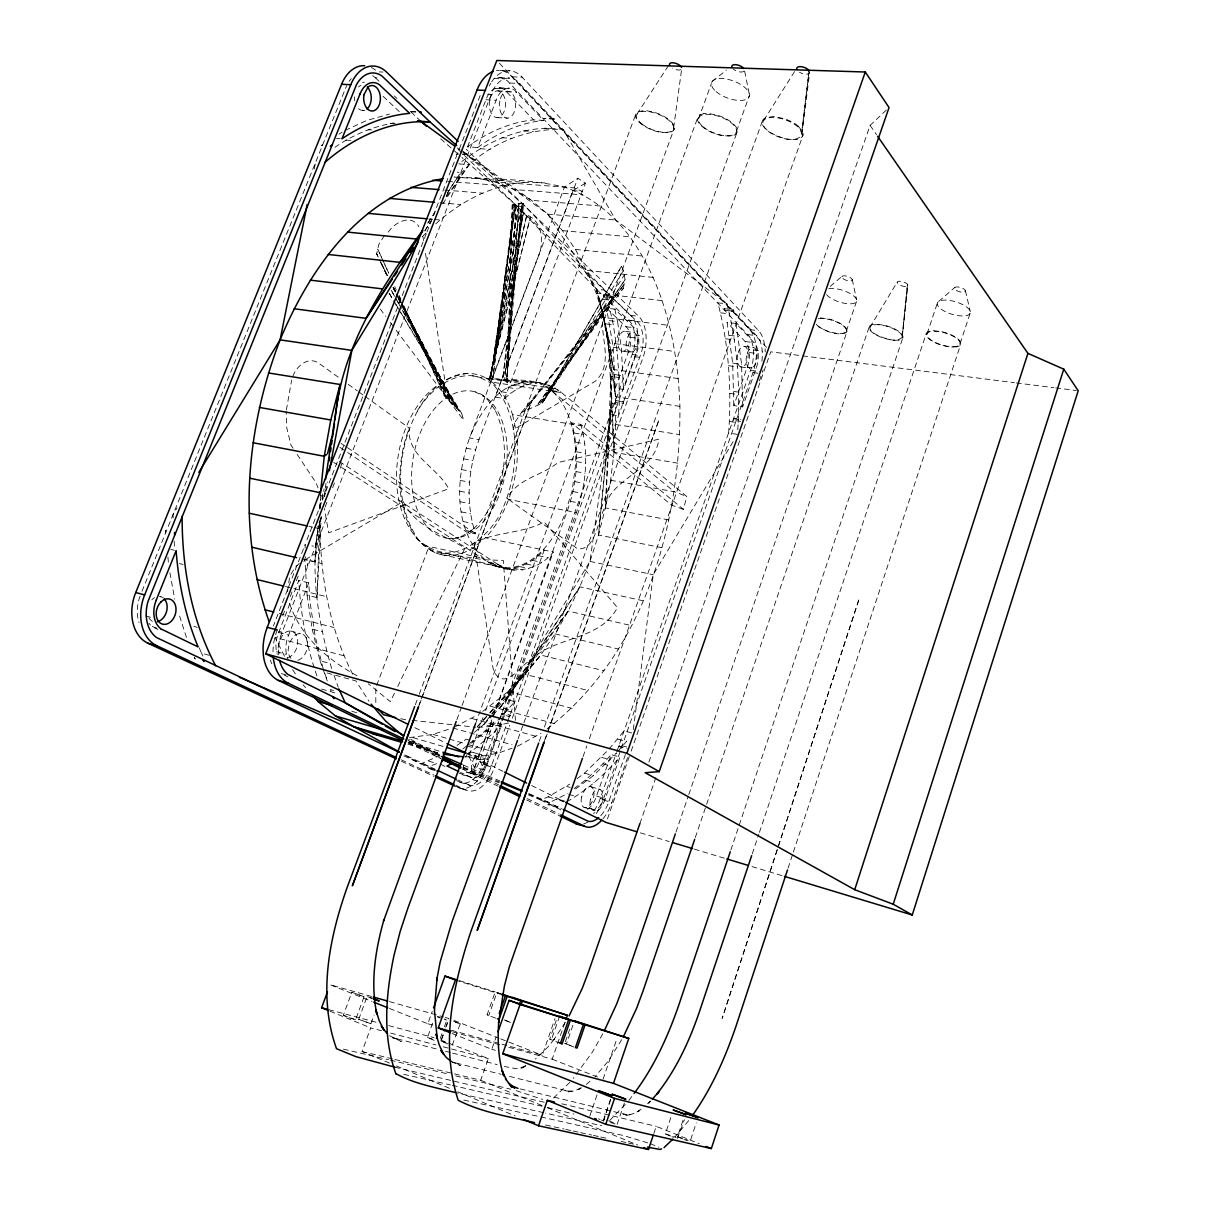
<?xml version="1.0" encoding="UTF-8"?>
<svg xmlns="http://www.w3.org/2000/svg" width="1210" height="1210" viewBox="0 0 1210 1210"><rect width="100%" height="100%" fill="white"/><g stroke="black" fill="none" stroke-linecap="round" stroke-linejoin="round"><path stroke-width="0.75" stroke-dasharray="5 3.75" d="M902.252 335.851L901.042 334.051A16.864 6.02 17.5 0 0 876.191 324.688A16.864 6.02 17.5 0 0 876.297 334.686C883.829 337.847 894.765 343.368 902.176 337.545L907.485 284.335L902.176 335.896M165.634 532.839L165.634 530.388L165.815 532.4M173.121 517.865L173.136 514.295L177.083 507.852M547.026 729.01C643.811 654.338 680.882 524.399 679.914 406.378C677.827 347.058 664.971 285.863 629.941 236.827C613.243 214.593 591.085 196.035 564.465 187.142C528.437 178.702 490.942 178.959 454.113 177.023L524.55 182.362L544.954 182.892M737.465 434.39L728.632 432.998C731.687 389.454 728.995 345.152 717.848 302.848L726.923 303.861C737.843 345.773 740.475 389.62 737.586 432.726M740.686 421.428L733.623 420.354L733.638 418.736L742.471 420.067M733.82 405.577L732.655 363.06L727.089 322.435L736.103 323.509L755.373 344.079A19.088 9.68 -81.9 0 1 756.976 365.738L742.668 406.878L733.82 405.577L748.128 364.573A19.027 9.725 -82 0 0 746.479 342.959L727.089 322.435M742.668 406.878L741.579 364.24L736.103 323.509M305.132 548.069L305.223 544.318L273.369 626.024M307.552 566.31L307.597 563.739L307.733 565.841M331.616 668.525C318.548 622.726 309.911 573.54 318.351 526.093M352.73 674.227C328.696 627.309 320.075 573.827 319.909 521.51M320.196 508.926L320.393 499.942M512.269 204.853L507.066 382.269L516.035 203.976L512.269 204.853L507.308 382.965L506.567 381.437L518.878 203.87L506.808 381.861L516.035 203.976L523.779 203.295L502.634 380.091L506.567 381.437L521.707 203.779L504.6 380.757L522.75 203.537L502.634 380.091L530.842 382.012M321.24 516.927L314.887 561.697L304.905 559.368L307.098 595.169L317.035 597.619L319.546 522.72M320.06 507.731L320.302 500.244M467.831 373.466C393.114 381.846 369.02 517.804 434.965 552.622A91.839 57.551 -80 0 0 473.352 547.722L485.376 537.754L553.303 551.987C537.225 572.935 505.462 575.582 485.195 559.852C452.374 529.42 455.928 476.952 469.541 437.99L564.465 187.142L577.836 178.203L585.428 183.179L504.6 398.604L495.147 397.137C483.546 408.511 475.364 422.91 469.541 437.99L479.009 439.623L577.836 178.203M347.678 452.525L466.319 531.886L475.651 533.837C465.2 503.39 468.194 469.556 479.009 439.623M490.005 712.992L525.034 674.318L540.688 655.049L555.103 633.889L568.171 611.08L579.832 586.835L589.966 561.41L598.511 535.017L605.408 507.882L610.914 376.37L608.902 349.766L605.091 323.841L599.449 298.87L596.424 289.235L575.431 249.441L562.408 230.596L547.737 214.125L531.492 200.331L460.874 149.904M317.035 597.619L321.179 516.594M322.329 493.983L321.951 501.515L305.888 542.594M468.83 756.371L474.607 767.881L483.682 769.424L478.51 756.764L567.354 510.786C577.215 482.805 580.014 451.587 571.528 422.88L580.694 424.362L683.484 509.41L686.751 496.478L561.606 392.675C536.514 373.754 501.197 383.252 472.248 375.735C448.713 374.268 428.582 391.874 417.42 411.143C396.577 450.09 392.811 504.131 419.386 541.112M668.858 519.937L605.408 507.882L611.111 403.414L610.914 376.37L619.081 377.535L619.248 404.654L618.582 415.801L610.46 414.531L611.111 403.414L619.248 404.654M501.56 720.313L576.414 512.541C586.275 484.469 589.119 453.175 580.694 424.362M615.436 402.431L615.542 400.54L623.679 401.765L623.558 403.671L615.436 402.431L615.421 400.873L623.558 402.098L623.558 403.671M605.408 507.882L610.596 480.264L614.045 452.374L615.693 424.453L615.512 396.744L613.485 369.504L609.583 342.974L596.424 289.235L547.737 214.125L457.183 147.907M733.623 420.354L733.774 418.388L740.822 419.446M314.887 561.697L318.064 525.942M319.576 509.002L320.907 493.937M661.84 547.676L598.511 535.017L611.111 403.414M598.511 535.017L610.46 414.531L589.966 561.41L506.793 699.516L494.058 713.915M354.545 96.966L354.5 97.481A12.72 8.379 89.4 0 0 354.742 100.793M370.895 1023.751L358.735 1019.319L370.895 1023.751L374.102 1014.993M902.176 337.545L907.848 285.56A5.596 2.148 17.3 0 0 900.467 281.264A5.596 2.148 17.3 0 0 899.227 284.758A5.596 2.148 17.3 0 0 907.848 285.56M523.779 203.295L513.751 204.505L492.848 378.352L514.598 205.897L490.882 378.216L489.022 379.925C521.525 412.504 520.164 466.349 503.617 506.521C492.561 536.711 448.184 571.649 420.097 541.717M802.033 134.597L800.143 129.288A20.54 9.045 19.5 0 0 769.651 117.672A20.54 9.045 19.5 0 0 771.481 133.236C779.679 137.048 795.394 144.504 802.033 134.597L809.641 72.449A6.806 3.207 19.5 0 1 799.477 72.222M633.329 729.524L653.218 574.705L733.729 440.606M673.637 127.776L681.759 68.32M324.159 496.402L326.004 483.35M286.377 409.948L291.625 380.197M322.359 500.002L324.068 488.825M375.811 688.762L375.811 703.086M372.377 998.174L367.069 996.586L372.302 998.825M319.712 522.538L315.22 546.587L311.877 545.831M324.552 496.644L325.233 492.954L322.571 499.806M325.581 491.094L327.32 481.837M314.282 168.886L315.719 161.747M364.074 996.707L351.808 992.26L343.292 1015.356L348.556 1017.595L355.634 1019.728L364.074 996.707L351.808 992.26M623.286 288.449L625.071 279.691L623.468 270.45L621.486 266.291L542.095 403.323L521.555 412.368L515.006 422.139L513.176 429.762L595.108 381.362C617.16 361.563 594.987 329.664 605.227 306.13L623.286 288.449L537.149 405.259L624.163 284.093L539.615 404.291L625.071 279.691L542.095 403.323L624.269 275.094M355.634 1019.728L343.337 1015.25M489.022 379.925L530.358 217.301L489.339 379.562L526.804 214.941L515.445 207.273L513.751 204.505M289.462 577.941L287.39 592.628M616.798 751.682L751.682 366.963A26.938 13.779 -82 0 0 749.353 336.44L507.353 80.813A34.152 20.721 -88.5 0 0 494.088 78.529L504.298 78.922M615.345 388.213L629.533 348.919A18.256 10.255 -82.6 0 0 627.34 328.107L606.528 308.157L614.816 309.14L635.537 329.135A18.301 10.224 -82.6 0 1 637.685 349.993L623.483 389.408L615.345 388.213L613.228 347.285L606.528 308.157M499.458 719.708L633.329 351.278A25.833 14.52 -82.6 0 0 630.244 321.86L596.424 289.235L516.942 206.018L461.902 157.497M507.504 721.916L641.466 352.352A25.909 14.475 -82.6 0 0 638.426 322.858L604.758 290.158L525.609 206.759L460.919 149.359M777.228 849.707L722.128 1018.487L859.297 598.33L777.818 847.908M690.728 1139.608L696.31 1122.744M959.848 344.381A17.242 6.216 16.8 0 0 937.871 331.449A17.242 6.216 16.8 0 0 932.804 341.144A17.242 6.216 16.8 0 0 959.848 344.381L970.102 313.375A17.182 6.489 16.7 0 0 948.262 300.277A17.182 6.489 16.7 0 0 943.044 310.41A17.182 6.489 16.7 0 0 970.102 313.375M788.073 868.19L792.792 853.837M793.382 852.052L960.589 344.638M682.41 1138.897L677.524 1136.689L683.68 1118.176M677.388 1138.459L684.391 1119.749M653.839 1133.452L656.228 1126.328L699.274 1143.707M752.242 853.837L758.821 834.174M759.426 832.374L926.331 333.355M927.117 333.703L937.447 302.772M670.264 1136.084L665.379 1133.861L671.626 1115.121M730.87 849.98L902.796 337.877M323.206 668.888L315.129 636.127L309.866 600.901L308.762 582.857L298.81 580.437L277.332 636.127A24.729 16.819 -74.1 0 0 277.256 654.474M761.876 361.336A27.013 13.718 -81.9 0 0 758.246 337.529L517.502 81.206A34.288 20.661 -88.4 0 0 492.667 90.674L280.387 636.778A35.15 23.746 -74.2 0 0 278.602 654.822M308.762 582.857L287.254 638.789A24.835 16.774 -74.2 0 0 288.177 659.722M617.145 1124.347L624.542 1102.507M604.546 1120.006L603.669 1119.431L610.521 1099.3M603.412 1121.156L610.914 1099.058M675.966 832.147L688.188 796.377M688.792 794.592L847.076 331.374L845.835 327.698L843.582 325.611A17.59 6.186 18.2 0 0 827.791 318.744L820.35 317.897M589.769 1116.195L597.301 1094.112M603.064 1079.259L617.176 1037.938M695.311 837.486L869.234 326.821M846.365 331.132L856.589 301.275M573.903 1047.013L564.767 1043.474L566.416 1043.958L574.432 1020.786M560.472 1043.277L549.748 1039.118L556.751 1018.986M559.58 1016.143L551.427 1039.602L549.748 1039.118M648.908 762.013L870.081 125.386L887.686 108.839M508.805 1047.285L552.199 1059.189L565.584 1020.59M639.893 823.571L655.941 777.274M565.388 1041.689L569.713 1029.196M140.103 596.137L139.089 599.056A33.184 24.487 -73.4 0 0 139.029 622.636M602.913 818.807L604.213 817.249A34.016 18.21 -73.9 0 0 611.882 802.533L628.066 756.265M759.336 380.863L761.196 375.524M607.45 818.928L630.501 752.968M631.136 751.183L770.725 351.823L800.733 355.619M451.421 1030.27L542.246 1055.271L555.027 1018.563M587.546 809.293A19.784 10.663 -73.8 0 0 595.502 798.872L611.171 754.632L619.943 757.067L604.274 801.459A19.844 10.618 -73.9 0 1 593.323 813.271M593.989 810.639A27.996 15.095 -73.8 0 0 599.041 801.852L616.192 753.422M596.227 813.574A33.91 18.286 -73.8 0 0 603.14 799.946L620.624 750.094M621.259 748.309L752.998 372.559A32.625 16.683 -82 0 0 755.827 344.26L755.101 340.63A32.625 16.683 -82 0 0 749.761 329.634L512.057 76.835A41.367 25.092 -88.5 0 0 496.448 70.573M600.765 815.631A28.087 15.034 -73.9 0 0 607.798 804.438L625.555 754.102M394.929 1059.476L480.688 1080.227L488.341 1058.568L435.857 1038.15M452.071 1033.461L491.774 1049.327L496.1 1037.091M495.616 1018.139L487.086 1014.842L495.208 991.928L502.029 994.514M583.054 756.583L586.835 745.889M589.361 738.765L803.047 134.915M544.409 740.777L546.935 733.683M547.57 731.914L658.996 419.81L544.364 741.821M452.222 1045.274L460.208 1023.826L453.508 1021.104M440.258 1038.392L442.043 1033.4M444.433 1026.73L446.823 1020.06L444.418 1018.911M441.302 1039.587L445.083 1029.014M445.719 1027.245L448.88 1018.442L445.28 1017.413M447.761 1043.928L441.075 1041.114L444.025 1032.871M446.384 1026.277L447.564 1022.979M500.925 722.098L483.682 769.424M389.439 1008.429L427.811 1023.766L432.257 1011.409M434.178 1040.343L427.463 1037.514L432.847 1022.526M539.297 741.261L541.853 734.152M544.409 727.059L762.134 121.696M454.536 785.955L466.047 790.024A32.564 19.163 -73.3 0 0 476.226 790.009L478.918 788.678A32.564 19.163 -73.3 0 0 494.285 767.896L509.728 725.289M512.314 718.18L642.964 357.767A31.384 17.53 -82.6 0 0 646.08 342.112L646.14 338.119A31.384 17.53 -82.6 0 0 638.714 316.309L466.258 149.269M736.527 131.24L749.383 95.62M518.077 738.796L523.204 724.578M523.854 722.809L737.313 131.436M474.607 767.881L492.546 718.695M493.181 716.925L553.303 551.987M462.371 774.748L464.005 775.308A18.936 11.208 -73.3 0 0 478.252 764.281L493.756 722.052L501.817 724.291L486.299 766.656A18.997 11.177 -73.3 0 1 472.082 777.743L459.014 773.145M456.503 780.647L461.887 782.9A26.817 15.866 -73.3 0 0 482.003 767.261L498.807 721.462M457.97 787.559A32.473 19.224 -73.3 0 0 468.194 787.559L470.871 786.228A32.473 19.224 -73.3 0 0 486.269 765.537L634.842 356.678A31.294 17.59 -82.6 0 0 637.942 341.069L638.003 337.091A31.294 17.59 -82.6 0 0 630.516 315.326L457.38 148.709M459.815 782.189L469.949 785.351A26.892 15.821 -73.3 0 0 490.05 769.636L506.854 723.701M698.427 119.034L711.419 83.535M483.017 717.591L468.663 756.84L477.678 759.487L487.494 759.381L467.892 753.664M485.588 710.542L544.228 550.081C534.563 560.351 521.495 568.776 506.93 568.473M389.439 1063.045L362.077 1051.535L370.699 1027.91L381.558 1030.738M456.836 719.708L461.403 707.321M462.054 705.551L674.394 128.109M358.735 1019.319L367.069 996.586M475.53 723.671L697.399 118.519M419.295 704.976L532.128 400.086L418.811 705.536M415.317 704.825L418.615 695.977M419.28 694.207L636.158 113.271M376.703 685.329L428.627 547.464L417.374 539.433L413.714 533.776M491.199 381.528L539.615 253.117C543.819 239.61 541.898 220.87 526.804 214.941L489.672 379.199L523.658 212.627L490.005 378.821L520.497 210.283L490.564 377.096L517.986 208.785L490.61 378.337L515.445 207.273L490.882 378.216C510.333 381.422 530.252 380.726 549.491 385.294M585.428 183.179L572.829 190.666L495.147 397.137C507.534 383.903 526.032 379.169 543.381 383.646M282.701 615.905L284.758 610.642M290.234 596.575L292.291 591.312M296.389 580.77L298.446 575.491M303.907 561.44L305.964 556.161M318.971 522.78L321.013 517.502M325.127 506.96L327.169 501.681M332.644 487.63L334.701 482.351M340.176 468.3L342.218 463.022M467.499 146.864L487.191 96.679A24.124 14.641 -88.5 0 1 504.736 89.963L533.58 119.866L543.608 120.395L514.885 90.387A24.215 14.596 -88.4 0 0 497.386 97.148L477.678 147.514L467.499 146.864C486.813 132.737 509.637 122.286 533.58 119.866M325.913 491.199L426.283 233.757M426.964 232.002L456.745 155.606M457.546 153.564L456.109 154.895L457.38 154.003L480.718 94.123M142.009 591.251L346.62 85.713M417.42 411.143L417.995 409.812A91.839 57.551 -80 0 1 441.272 383.071L447.821 378.957A91.839 57.551 -80 0 1 486.556 378.367L556.177 388.803M292.896 376.325C296.193 366.66 307.068 356.723 317.655 362.425L339.042 377.747M394.445 693.224L390.361 701.649L368.324 683.756M397.727 686.478L464.912 548.175C443.223 534.366 414.803 526.668 403.248 501.439L306.236 559.111M602.792 1033.794L592.34 1052.171L573.237 1078.367M290.929 574.236L294.907 567.717L299.747 562.968M621.683 1039.647L608.252 1061.109L595.502 1076.204M621.486 266.291L543.683 400.858M565.357 1022.223L553.681 1039.965L555.496 1037.635L547.555 1047.406L535.334 1059.113M869.99 327.229L897.185 282.172M424.846 231.034L430.76 221.354M446.203 196.096C466.712 153.322 516.715 128.23 562.998 129.288L615.784 220.023L726.923 303.861M542.882 402.083L623.468 270.45M384.372 235.632L378.775 244.48L376.643 253.813L378.034 256.717M763.858 120.213L795.015 70.876M427.735 223.2L435.978 210.51M447.292 193.071L460.662 172.44L457.259 172.198M637.05 114.027L668.631 65.325M643.07 600.765L579.832 586.835L506.793 699.516L514.855 701.679L491.91 726.681L469.752 744.649M508.502 709.544L500.441 707.351L579.832 586.835M424.876 230.505L431.183 221.097M442.739 203.84L469.026 164.62L458.847 163.894C487.842 140.421 525.08 124.055 562.998 129.288M465.457 757.142L466.894 755.055M428.128 222.67L434.587 213.504M446.43 196.701L469.026 164.62M500.441 707.351L568.171 611.08L631.454 625.615M688.702 1120.611L675.044 1136.901M474.35 732.398L483.834 724.427L490.579 715.352M491.699 713.839L568.171 611.08M626.689 746.993L619.671 745.088L618.612 746.51L627.37 748.899M617.917 751.395L628.701 738.826M609.114 748.975L624.073 730.931L632.845 733.275M628.777 1100.495L633.057 1094.838M605.227 306.13L524.217 411.098L603.699 311.288L521.555 412.368M510.514 715.246L509.44 716.607L501.379 714.399L502.468 713.053L510.514 715.246L509.561 716.244L501.515 714.036L502.468 713.053M491.91 726.681L483.834 724.427L490.942 715.745M492.122 714.308L540.688 655.049L604.153 670.809M847.076 331.374L845.987 332.705C836.458 336.047 825.931 331.328 817.839 326.292M151.84 599.873L152.142 599.495A12.992 9.62 -73.2 0 1 154.532 597.68M650.617 1101.055L648.772 1103.157L651.116 1100.51M477.405 726.605L488.568 713.976M489.808 712.569L540.688 655.049M566.719 801.761C587.016 790.372 604.697 774.566 619.943 757.067M574.084 788.557L585.398 780.117L603.004 763.782L611.171 754.632M619.671 745.088L618.749 746.131L625.752 748.052M575.506 789.011L593.354 775.686L616.661 752.802M577.049 778.68L584.506 773.145L607.874 750.366M625.313 1104.458L609.87 1120.309M477.496 726.802L488.749 714.369M358.599 86.908L358.871 86.621A12.72 8.379 89.4 0 1 360.928 85.441M569.759 1082.421L551.609 1099.829M466.697 754.223L475.424 748.294L493.468 732.942L501.817 724.291M462.946 748.899L485.407 730.659L493.756 722.052M483.834 724.427L492.772 715.231M482.79 711.374L508.261 691.47L525.034 674.318L588.68 690.668M422.184 236.752L426.268 232.88M435.766 223.85C460.314 201.646 491.199 185.296 524.55 182.362M647.577 1103.641L650.224 1101.221M388.274 232.108C394.853 222.186 411.566 213.489 418.947 226.83M938.718 301.411L954.902 287.36M586.29 1084.432L591.675 1079.759M322.662 144.565L321.21 145.805L322.495 144.973M504.6 398.604C513.388 390.24 524.611 383.585 537.013 383.177M830.226 286.362L842.175 276.228M712.297 81.342L726.439 70.104M528.392 794.925L540.492 799.916L548.13 796.891L569.592 784.201M474.638 546.784L474.048 542.897C496.1 531.508 522.584 533.792 544.107 521.903L617.433 607.541C599.842 641.118 555.541 635.764 530.343 660.252C521.586 665.394 515.929 675.377 506.128 678.674C499.397 680.353 494.043 674.03 492.984 667.981L474.048 542.897M477.678 147.514C496.917 133.342 519.68 122.845 543.608 120.395M641.013 1109.101L635.81 1112.761L639.863 1110.493L632.543 1113.956L625.585 1115.469L630.334 1114.682L623.347 1114.153L628.005 1115.091L519.816 1088.834M517.441 746.328L540.93 733.26M457.032 745.39L466.243 739.219L474.35 741.548M334.913 147.333C352.458 135.036 372.831 126.611 393.9 122.921M454.325 727.165L476.589 715.443M580.981 1087.926L578.319 1089.666L582.222 1087.427L574.735 1090.679L567.596 1092.04L572.164 1091.238L564.979 1090.573L569.456 1091.465L508.336 1076.083M339.027 134.174L342.127 132.132M525.836 1065.828L523.128 1067.492L526.879 1065.269L519.241 1068.339L523.476 1067.553L516.352 1068.733L504.373 1066.479M556.933 807.418L558.218 806.889L549.083 804.09L547.994 804.71L556.933 807.418L558.007 806.798M560.911 809.853L540.492 799.916L549.446 802.608L567.823 793.412M435.298 770.664L428.748 768.683L429.883 768.123L438.262 770.679M435.04 769.167L404.095 754.571L420.838 763.858L439.865 755.539M345.319 130.362L366.57 120.531L389.514 114.058M547.994 804.71L549.295 804.196M508.608 723.005L493.12 726.333L477.678 727.437M465.411 756.87L478.51 756.764L498.096 753.164L512.163 748.203M428.748 768.683L430.094 768.214M677.524 1136.689L688.172 1140.244M409.419 737.616L433.014 734.379L450.922 728.526M665.379 1133.861L676.163 1137.445M638.184 111.653L645.096 110.382L654.943 112.454A20.918 8.788 21.3 0 1 673.062 124.055A20.918 8.788 21.3 0 1 668.238 132.692L659.964 132.238A20.918 8.788 21.3 0 1 639.349 122.316A20.918 8.788 21.3 0 1 638.154 111.638M603.669 1119.431L604.607 1119.522M554.74 119.034L543.29 118.414L554.74 119.034L553.288 118.928M420.974 121.408L410.886 111.774L412.156 111.638M287.587 657.62L287.965 657.574A13.718 9.347 -73.9 0 0 296.48 635.583L294.953 633.269A13.718 9.347 -73.9 0 0 283.201 634.312L279.57 640.12L278.224 647.093A13.718 9.347 -73.9 0 0 279.525 653.355M956.686 346.831L949.623 347.058L940.805 344.956A18.301 6.61 16.8 0 1 926.542 336.047A18.301 6.61 16.8 0 1 933.485 330.723L941.501 331.631A18.301 6.61 16.8 0 1 958.865 339.768A18.301 6.61 16.8 0 1 956.717 346.846M450.014 538.571L448.365 538.51L458.998 537.24L457.486 537.754L462.855 535.743L473.216 529.178L472.218 530.056C504.358 500.471 513.66 448.063 494.557 408.935L495.177 410.114L487.857 400.011L483.561 396.094L484.802 397.107L475.318 391.858L476.891 392.403A74.596 46.736 -80 0 1 489.218 514.205A74.596 46.736 -80 0 1 412.141 487.479A74.596 46.736 -80 0 1 476.891 392.403M499.76 70.437L509.954 70.785M379.35 71.919L383.01 72.055M512.057 76.835L522.206 77.213L758.655 330.708A32.715 16.607 -81.9 0 1 763.964 341.734L764.675 345.364A32.715 16.607 -81.9 0 1 765.234 351.928M499.518 77.697L509.712 78.09M372.725 75.61L375.312 77.742L378.987 77.894M509.818 83.051L519.967 83.445M499.201 87.801L509.38 88.224M495.374 88.406L505.553 88.829M497.855 90.856L508.034 91.294M506.688 91.718L516.836 92.141M487.524 94.425L490.927 94.577M485.83 99.749L496.024 100.218M410.644 111.532L416.074 111.819M410.886 111.774L419.93 112.243M358.568 108.688A12.72 8.379 89.4 0 0 360.58 110.034L366.403 110.745M497.023 117.597L507.156 118.126M390.255 123.329L397.515 123.738M523.37 130.892L533.413 131.466M368.052 129.712L371.697 129.939M501.787 137.713L511.875 138.318M544.591 128.2L553.061 128.729M336.471 138.469L340.146 138.696M345.924 140.073L355.059 140.662M480.173 148.724L490.307 149.375M462.643 153.912L467.726 154.245L466.304 155.576L467.559 154.683L457.38 154.003M441.075 1041.114L447.367 1043.02M474.94 177.613L494.92 181.833L574.009 187.868L582.343 191.407L572.829 190.666M447.639 181.394L503.557 185.735M494.92 181.833L513.827 189.486L582.902 194.916M444.766 190.076L482.215 193.116M600.054 205.972L531.492 200.331L513.827 189.486M427.463 1037.514L433.861 1039.45M516.942 206.018L525.609 206.759M440.183 202.766L460.859 204.535M547.737 214.125L615.784 220.023M412.156 720.358L475.848 727.24M562.408 230.596L629.941 236.827M428.809 218.965L432.484 219.312M434.33 219.479L439.835 219.978M575.431 249.441L642.449 256.051M621.758 351.097L623.226 351.248A10.073 5.642 -82.7 0 0 628.898 335.684L628.096 333.733A10.073 5.642 -82.7 0 0 621.259 332.931L618.976 336.849L617.962 341.946A10.073 5.642 -82.7 0 0 621.758 351.097L631.393 352.337A10.103 5.627 -82.6 0 0 637.065 336.728L636.279 334.762A10.103 5.627 -82.6 0 0 629.457 333.96L627.173 337.892L626.16 343.02A10.103 5.627 -82.6 0 0 629.926 352.186M653.218 277.423L586.714 270.39L596.182 293.153L603.82 317.443L669.387 325.429M456.064 1062.955L452.585 1062.577L456.276 1063L460.435 1065.798L448.517 1059.869M596.182 293.153L662.218 300.64M603.563 294.907L611.867 295.86L612.381 297.494L604.077 296.556L603.563 294.907L603.896 296.374L612.199 297.327L611.867 295.86M724.533 308.686L733.578 309.715L734.016 311.424L724.987 310.38L724.533 308.686L724.82 310.214L733.85 311.242L733.578 309.715M678.235 378.564L613.485 369.504L599.449 298.87L607.753 299.823L613.349 324.87L617.13 350.87L619.081 377.535M720.525 312.846L729.585 313.889M630.516 315.326L638.714 316.309M749.761 329.634L758.655 330.708M460.208 1023.826L453.947 1021.875M628.671 320.075L636.868 321.073M747.901 334.595L756.81 335.684M609.326 320.62L617.584 321.633L621.426 348.374L623.483 389.408M729.494 335.382L738.478 336.486M679.914 406.378L615.512 396.744L605.091 323.841L613.349 324.87M725.395 338.785L734.379 339.904M626.099 326.7L634.282 327.728M745.315 341.522L754.223 342.627M625.661 331.434L633.858 332.463M744.815 346.438L753.709 347.557M440.758 553.136L484.242 559.791L503.284 560.442L515.46 720.404M446.823 1020.06L444.736 1019.516M802.608 355.861L1014.449 382.693M1016.324 382.935L1053.819 387.684M1055.695 387.911L1076.325 390.527M634.751 334.928L642.903 335.957M753.361 349.962L762.224 351.082M630.546 337.333L638.714 338.376M749.323 352.518L758.186 353.653M441.151 554.603L516.095 570.47M434.965 552.622L431.062 550.474L428.627 547.464L437.249 550.989L499.76 567.067C524.369 571.786 545.135 551.488 556.328 531.78A69.802 41.563 -79.6 0 0 564.692 514.704L572.118 490.942L575.446 465.971A69.847 41.533 -80 0 0 575.189 446.339C573.237 422.471 564.178 393.779 540.159 383.903M607.753 299.823L604.758 290.158L596.424 289.235L609.583 342.974L674.726 351.49M613.228 347.285L621.426 348.374M732.655 363.06L741.579 364.24M628.716 351.49L636.868 352.579M747.296 367.25L756.144 368.43M740.686 366.917L749.565 368.097M677.872 463.188L614.045 452.374L608.902 349.766L617.13 350.87M728.496 365.707L737.434 366.887M632.285 354.515L640.423 355.604M750.623 370.351L759.457 371.53M634.842 356.678L642.964 357.767M752.998 372.559L758.292 373.27M615.255 374.646L623.422 375.796M734.016 391.48L742.895 392.736M729.857 393.341L738.735 394.611M397.122 1038.77L393.265 1038.21L389.378 1035.624L401.296 1041.523L390.664 1036.184M600.236 1125.255L601.733 1125.481M521.117 382.496L530.509 383.903M545.997 386.686L555.299 388.077M548.735 388.622L558.022 390.013M514.507 384.402L523.915 385.824M551.457 390.543L560.744 391.949M551.866 390.951L561.153 392.342M486.556 378.367L492.152 382.178L561.606 392.675M507.928 387.502L517.351 388.939M729.479 421.443L738.327 422.789M501.439 391.753L510.877 393.22M615.693 424.453L679.793 434.662M492.152 382.178A91.839 57.551 -80 0 1 512.526 414.637L581.163 425.754M574.13 433.014L583.28 434.511M575.612 442.21L584.748 443.752M576.414 451.799L585.534 453.357M576.55 461.63L585.655 463.233M466.107 448.199L475.575 449.878M463.808 1100.072L539.025 1116.528M576.005 471.613L585.095 473.246M610.596 480.264L674.212 491.683L686.751 496.478M463.385 458.772L472.838 460.481M574.795 481.64L583.87 483.289M461.403 469.571L470.841 471.325M572.935 491.578L582.01 493.272M460.193 480.43L469.616 482.215M570.455 501.333L579.514 503.058M544.167 1102.204L452.419 1080.802M472.248 375.735L478.721 376.991L490.731 382.859M403.732 1074.314L450.423 1084.916M508.608 499.427L576.535 548.085C582.645 550.852 588.801 545.665 591.856 540.764C597.967 530.615 599.298 518.44 604.546 507.867C612.245 476.468 654.595 472.202 658.86 439.185L558.007 462.522C542.156 475.742 517.804 478.116 507.05 498.308L508.608 499.427L576.414 512.541M459.755 491.199L469.177 493.03M460.118 501.727L469.51 503.587M461.252 511.875L470.63 513.766M343.353 1049.13L388.486 1059.688M463.143 521.51L472.49 523.431M465.744 530.479L475.091 532.415M589.966 561.41L653.218 574.705M400.812 718.74L406.015 719.829M538.405 555.692L547.495 557.613M596.908 1124.68L545.453 1113.094M532.339 560.351L541.445 562.302M526.078 564.011L535.198 565.977M423.485 545.317L483.41 558.339M519.71 566.613L528.846 568.594M509.849 569.683L497.613 564.253L487.902 561.969L338.422 465.442M488.825 562.589L498.066 564.601M513.297 568.11L522.448 570.107M490.806 563.542L500.017 565.554M545.559 1124.997L563.996 1129.006M565.841 1129.414L571.362 1130.609M573.207 1131.017L578.743 1132.212M580.573 1132.62L591.645 1135.025M593.475 1135.434L599.01 1136.629M600.856 1137.037L606.376 1138.232M621.123 1141.438L626.659 1142.648M628.489 1143.057L634.025 1144.252M502.906 567.112L493.695 565.1L499.76 567.067M494.618 565.705L503.814 567.717M308.898 526.32L312.513 527.121M314.328 527.515L319.743 528.709M540.87 1116.951L623.089 1135.449L648.908 1143.223M543.623 1112.671L455.005 1092.479M452.253 1085.34L542.095 1106.242M302.001 558.914L321.784 563.527M450.604 1080.364L395.125 1067.25M547.51 1107.513L573.933 1114.047M555.103 633.889L618.446 649.044M561.833 1103.807L656.228 1126.328M390.301 1060.126L448.471 1074.132M455.746 1075.887L510.817 1089.242M170.761 549.4L174.346 550.278M362.077 1051.535L393.099 1059.037M285.454 586.532L326.594 596.666M179.504 563.588L183.073 564.48M456.336 1063.106L501.152 1074.298M279.268 613.455L334.02 627.551M397.394 1038.921L438.368 1049.448M445.492 1051.278L450.831 1052.655M452.616 1053.108L497.219 1064.634M307.098 595.169L312.18 629.139L322.057 631.711M390.618 1033.098L435.857 1044.896M443.102 1046.771L488.341 1058.568M163.244 597.453L159.69 596.515A12.992 9.62 -73.2 0 1 162.095 597.226M290.627 631.015L300.534 633.632M508.261 691.47L572.133 708.379M278.648 631.257L281.96 632.134M278.557 632.482L288.494 635.114M328.848 1009.684L377.822 1022.707M388.697 1025.611L434.042 1037.666M343.897 655.775L274.957 637.322L284.955 657.075M491.774 1049.327L495.419 1050.31M617.856 739.204L626.629 741.594M490.519 706.277L554.634 723.716M193.842 626.402L197.366 627.37M312.18 629.139L320 660.766L329.801 663.428M145.608 615.92L150.947 617.387M276.515 651.721L286.437 654.428M427.811 1023.766L433.256 1025.278M452.737 1031.918L501.56 1045.304M327.108 672.972L355.952 680.943L368.959 701.195M152.248 626.508L161.671 629.85M471.945 718.498L536.363 736.436M516.171 1090.679L542.594 1099.391M601.627 757.339L610.445 759.804M485.407 730.659L493.468 732.942M603.004 763.782L611.806 766.263M286.104 674.953L281.159 673.562L287.889 676.844M199.332 647.925L201.42 653.113L210.192 655.593M333.582 690.456L330.33 689.549L331.812 692.543M321.603 689.065L337.711 693.633M452.721 727.951L512.057 744.8M371.515 996.48L330.133 984.743L371.999 1001.472M389.499 1001.593L443.48 1016.899M584.506 773.145L593.354 775.686M433.014 734.379L447.473 738.554M449.288 739.083L465.548 743.772M467.363 744.301L498.096 753.164M351.808 711.268L358.916 713.325M467.317 745.965L475.424 748.294M585.398 780.117L594.246 782.673M473.533 752.559L481.61 754.919M591.221 786.818L600.024 789.389M413.049 737.646L444.902 746.948M566.613 786.409L570.167 787.453M479.341 761.635L487.388 763.994M596.606 796.074L605.363 798.66M483.38 763.903L491.411 766.263M600.417 798.343L609.174 800.914M409.071 742.259L441.121 751.682M486.269 765.537L494.285 767.896M603.14 799.946L611.882 802.533M408.072 742.713L439.563 753.527L407.316 743.999M487.086 1014.842L488.825 1015.341L496.917 992.472L500.32 993.546M568.791 794.365L575.899 796.467M471.688 773.069L479.75 775.489M589.058 808.159L597.831 810.791M564.934 801.232L557.81 799.099L564.178 802.26M466.379 772.161L474.456 774.566M583.991 807.342L592.794 809.989M428.748 761.15L436.931 763.601L429.036 766.338L420.838 763.858M548.13 796.891L557.069 799.568M472.762 779.694L480.793 782.114M640.408 832.843L669.206 841.54M694.419 849.163L726.817 858.964M752.015 866.572L782.628 875.828M460.36 788.36L468.421 790.826M615.149 1123.984L610.354 1122.396M455.444 980.055L500.093 994.121M459.331 980.614L495.208 991.928M437.37 1016.4L440.107 1017.323M687.189 1140.606L684.043 1139.517M469.949 785.351L458.015 779.996M472.082 777.743L460.42 772.373M671.928 1136.704L673.592 1137.294M608.721 1120.778L616.268 1123.757M683.484 509.41L671.656 505.19L571.528 422.88M440.455 1018.064L437.627 1016.99M504.237 1019.894L511.013 1022.526M566.416 1043.958L572.496 1046.317M505.931 1020.711L511.028 1022.677M650.314 1143.722L658.936 1147.261M454.068 1020.484L499.019 1038.21M500.758 1038.891L542.246 1055.271M552.199 1059.189L597.816 1077.172M598.451 1118.842L600.069 1119.477M330.058 1011.227L370.699 1027.91M463.445 767.095L499.564 782.008M528.815 794.093L561.531 808.507M462.78 767.881L499.049 782.825M480.688 1080.227L545.755 1107.09M547.48 1107.8L637.715 1145.053M396.366 1065.949L450.906 1088.909M457.788 1091.798L515.127 1115.922M439.578 754.677L420.702 746.434L409.464 739.945M463.611 765.159L499.67 780.889M528.846 793.624L549.446 802.608M401.13 759.744L433.588 774.884M455.792 785.245L466.047 790.024M401.448 761.241L433.997 776.397M601.476 1120.067L603.2 1120.944M403.853 755.872L435.055 770.543M154.577 627.884L157.875 629.457M440.561 764.342L445.598 766.732M408.33 742.985L443.783 760.061M462.371 769.015L497.885 786.107M526.607 799.946L560.427 816.236M408.92 741.488L439.517 756.265M463.218 767.715L498.58 784.791M527.197 798.6L559.186 814.058M414.788 727.664L445.28 742.758M467.302 753.679L502.876 771.299M531.674 785.577L563.86 801.519M440.153 756.265L408.647 739.219M497.613 564.253L338.452 460.965M407.694 740.051L440.5 758.231M410.613 739.189L440.047 755.554M333.703 462.386L336.849 464.428M339.874 447.307L346.105 451.481M341.19 443.435L345.878 446.596M347.452 447.639L475.651 533.837M357.086 675.755C326.7 659.238 299.142 635.205 288.887 601.158M348.193 384.311L357.358 390.875M358.886 391.964L363.469 395.246M364.996 396.351L409.267 428.083C406.681 456.367 437.445 466.999 448.683 488.764L328.696 532.808L324.416 508.502M552.32 391.269L674.212 491.683M440.727 138.832L460.481 156.256M383.056 96.225L399.27 111.592M375.312 77.742L379.395 81.645M394.339 95.938L397.061 98.539M404.08 307.174L444.388 395.957L461.721 413.487L463.551 420.082L394.853 328.515M798.328 126.203L802.85 132.223A21.871 9.635 19.5 0 1 795.56 139.634L786.545 139.15A21.81 9.62 19.5 0 1 765.385 128.804A21.81 9.62 19.5 0 1 765.703 117.733L773.523 116.447L784.035 118.625A21.871 9.635 19.5 0 1 798.297 126.127M499.412 63.253L768.138 349.085M303.135 684.86L305.616 687.643M380.227 308.989L385.854 316.506M390.361 322.51L393.734 327.002M870.081 125.386L876.524 134.703M292.608 669.674L295.709 674.273M293.032 448.229L290.96 445.114L286.8 427.977L286.15 411.521M297.176 454.446L316.022 482.714L318.048 487.933M389.181 293.243L394.989 302.863M395.957 304.466L399.829 310.879M400.797 312.482L461.721 413.487M411.612 529.814L406.242 518.515L401.508 500.29A91.839 57.551 -80 0 1 409.267 428.083M389.181 293.274L393.023 299.732M393.991 301.335L397.833 307.794M398.801 309.412L459.422 411.082L400.495 306.584M391.284 290.249L394.974 296.783M395.897 298.416L399.572 304.95M392.176 291.943L396.759 300.171M397.666 301.804L401.327 308.384M402.234 310.032L457.123 408.677L401.962 304.028M194.235 657.272L195.188 659.027L194.538 657.423M201.42 653.113L202.993 656.002M393.22 287.435L395.836 292.397M393.174 287.496L395.791 292.517M401.009 302.576L396.653 294.196L400.812 302.606M401.871 304.255L454.945 406.469L404.064 308.126M386.807 274.791L385.082 271.448L386.807 274.806M395.443 291.459L393.658 288.267M398.892 298.114L400.616 301.456M398.801 298.356L400.51 301.713M403.943 308.429L452.782 404.261L401.796 303.967M387.351 275.547L381.089 263.009M393.295 287.239L395.836 292.26M404.2 309.352L450.619 402.068L402.053 304.875M379.426 259.636L386.973 274.715M398.695 298.174L401.206 303.196M396.457 294.106L400.586 302.5M403.55 308.641L448.471 399.89M381.573 263.977L387.321 275.85M393.068 287.723L394.702 291.111M397.984 297.887L400.45 302.969M401.266 304.663L446.43 397.924L403.777 305.57M380.832 262.57L387.245 275.94M388.773 273.067L377.717 249.124L388.576 273.021M399.043 295.3L400.616 298.719M394.778 286.694L396.32 290.098M399.421 296.934L400.979 300.352M186.461 637.458L178.672 613.107M319.41 491.426L322.132 498.414M316.914 675.876C306.175 645.248 300.534 612.82 298.81 580.437M324.961 673.743L327.275 680.232M320 660.766L322.435 667.527M323.04 669.221L327.29 681.079M334.036 675.316L338.255 687.204M512.526 414.637L516.398 432.257A91.839 57.551 -80 0 1 485.376 537.754M965.414 290.763L970.314 311.666M599.449 298.87L609.583 342.974M614.816 309.14L617.584 321.633M852.248 279.495L856.559 299.611M744.664 71.299L749.066 93.049M444.388 395.957L442.663 386.807L445.219 382.557L424.982 249.956M605.091 323.841L613.485 369.504M169.929 572.723L174.709 599.207M423.001 236.873L423.56 240.609M608.902 349.766L615.512 396.744M167.933 557.099L168.659 565.66M174.134 541.173L174.739 548.357M610.914 376.37L614.045 452.374M364.906 110.201A12.72 8.379 89.4 0 1 362.743 110.549M362.455 82.31A22.945 15.125 89.6 0 1 364.437 82.235M491.608 81.962A41.518 25.017 -88.4 0 1 522.206 77.213M489.264 86.001A41.518 25.017 -88.4 0 1 490.791 83.248M468.527 753.467A10.466 6.186 -73.2 0 1 476.558 758.564A10.466 6.186 -73.2 0 1 469.661 772.192L467.952 772.524A10.466 6.186 -73.2 0 1 463.294 764.886M273.006 651.887A42.577 28.753 -74.2 0 1 277.241 629.971M297.841 660.297A13.779 9.332 -74 0 0 306.372 638.199L304.859 635.885A13.779 9.332 -74 0 0 293.123 636.944L289.493 642.782L288.146 649.785A13.779 9.332 -74 0 0 290.975 658.361M150.448 624.995A23.444 17.288 -73.4 0 1 148.845 623.135M271.827 663.761A35.014 23.807 -74.1 0 1 270.374 660.191M763.026 369.852A32.715 16.607 -81.9 0 1 762.255 372.468M588.015 821.847A33.91 18.286 -73.8 0 1 582.842 824.191M152.43 621.259A12.992 9.62 -73.2 0 1 148.709 617.539M371.379 67.518A39.325 25.939 89.6 0 1 376.552 70.966M349.115 81.357A32.473 21.417 89.6 0 1 351.308 78.635M826.521 294.665A16.471 6.065 18.1 0 0 846.002 303.544A16.471 6.065 18.1 0 0 856.272 298.915A16.471 6.065 18.1 0 0 838.606 289.205L834.613 288.555A16.471 6.065 18.1 0 0 828.215 288.842M816.251 324.325A16.517 5.823 18.2 0 0 835.823 333.173A16.517 5.823 18.2 0 0 846.017 328.848A16.517 5.823 18.2 0 0 828.245 319.243L824.252 318.563A16.517 5.823 18.2 0 0 817.869 318.744M744.089 71.103A6.655 3.07 20.5 0 1 733.366 69.151M680.897 69.605A6.534 2.934 21.5 0 1 672.457 68.123M489.672 100.415L489.294 103.879A13.386 8.122 -88.7 0 0 499.08 117.249A13.386 8.122 -88.7 0 0 504.646 97.919L503.451 95.091A13.386 8.122 -88.7 0 0 495.722 91.204A13.386 8.122 -88.7 0 0 489.672 100.415M499.851 100.884L499.458 104.362A13.431 8.092 -88.6 0 0 509.213 117.778A13.431 8.092 -88.6 0 0 514.779 98.373L513.6 95.529A13.431 8.092 -88.6 0 0 505.901 91.642A13.431 8.092 -88.6 0 0 499.851 100.884M809.051 70.573L801.761 132.041L809.051 70.573M581.526 797.118L581.178 799.886A10.92 5.884 -73.7 0 0 585.489 807.69L587.137 807.297A10.92 5.884 -73.7 0 0 593.384 789.555L592.461 787.876A10.92 5.884 -73.7 0 0 584.823 789.57L581.526 797.118M590.344 799.734L590.011 802.502A10.966 5.853 -73.8 0 0 594.292 810.322L595.925 809.929A10.966 5.853 -73.8 0 0 602.172 792.126L601.264 790.448A10.966 5.853 -73.8 0 0 593.641 792.157L590.344 799.734M737.631 354.742L737.268 357.464A10.497 5.354 -82 0 0 743.485 366.509A10.497 5.354 -82 0 0 747.795 350.824L747.069 348.798A10.497 5.354 -82 0 0 741.972 346.831A10.497 5.354 -82 0 0 737.631 354.742M746.54 355.891L746.177 358.629A10.527 5.324 -82 0 0 752.363 367.689A10.527 5.324 -82 0 0 756.673 351.959L755.963 349.917A10.527 5.324 -82 0 0 750.881 347.951A10.527 5.324 -82 0 0 746.54 355.891M474.986 757.43L473.549 759.517A10.497 6.156 -73.3 0 0 471.537 769.757A10.497 6.156 -73.3 0 0 476.014 774.929L477.723 774.597A10.497 6.156 -73.3 0 0 484.484 759.714A10.497 6.156 -73.3 0 0 474.986 757.43M703.872 113.649L700.56 114.632A21.341 9.196 20.5 0 0 700.998 125.492A21.341 9.196 20.5 0 0 721.886 135.611L730.507 136.08A21.341 9.196 20.5 0 0 736.209 127.292A21.341 9.196 20.5 0 0 718.059 115.449L707.895 113.347L703.872 113.649M898.455 340.161L892.496 340.328L883.92 338.271A17.908 6.383 17.5 0 1 869.642 329.483A17.908 6.383 17.5 0 1 875.874 324.189L883.587 325.066A17.908 6.383 17.5 0 1 900.784 333.083A17.908 6.383 17.5 0 1 899.257 340.086L898.455 340.161M401.085 302.364L396.714 294.06L400.949 302.288M378.291 257.17L376.643 253.813L378.291 257.201M842.916 278.557A5.475 2.072 18.1 0 0 851.916 280.523A5.475 2.072 18.1 0 0 846.319 276.031A5.475 2.072 18.1 0 0 842.916 278.557M956.339 290.43A5.717 2.208 16.6 0 0 965.338 291.338A5.717 2.208 16.6 0 0 958.048 286.952A5.717 2.208 16.6 0 0 956.339 290.43M716.093 91.582A20.026 9.014 20.5 0 0 748.415 97.768A20.026 9.014 20.5 0 0 726.726 79.104A20.026 9.014 20.5 0 0 716.093 91.582M641.769 123.843A19.693 8.273 21.3 0 0 672.957 129.818A19.693 8.273 21.3 0 0 650.42 111.925A19.693 8.273 21.3 0 0 641.769 123.843M703.207 126.868A20.101 8.651 20.5 0 0 735.574 133.297A20.101 8.651 20.5 0 0 713.658 114.98A20.101 8.651 20.5 0 0 703.207 126.868"/><path stroke-width="1.5" d="M174.588 534.956L174.603 532.491L174.769 534.502M182.105 516.322C182.014 567.641 191.498 620.11 215.667 665.757M269.165 621.774C236.827 530.887 245.857 428.885 280.1 339.859C309.639 268.575 362.259 192.708 443.42 178.641M329.196 460.965L329.725 457.229M330.512 451.632L331.041 447.912M331.57 444.176L332.1 440.44M332.629 436.719L334.489 423.651M335.019 419.93C341.099 348.646 381.362 286.483 422.744 230.308M325.49 479.508L340.055 384.477L268.438 372.952M340.055 384.477L330.784 419.991L324.25 456.291L320.559 492.757L249.714 478.192M329.392 470.735L351.868 350.401L417.934 242.333M198.788 472.445L280.1 339.859L307.159 204.566M455.005 1092.479C435.161 1087.412 413.714 1083.661 395.988 1073.663M327.456 453.826L331.812 437.128M784.428 876.373L912.249 915.002L1078.201 390.769L1063.772 369.171L1027.925 353.365L877.598 136.246M912.249 915.002L893.222 904.233L1063.772 369.171M893.222 904.233L854.714 889.713L1027.925 353.365M523.703 1119.537L538.526 1125.769L547.313 1100.344L605.741 1124.302L711.329 1148.577L719.073 1125.013L613.47 1083.358L502.74 1053.713L520.043 1004.527L568.655 1019.682L560.472 1043.277L562.151 1043.761L570.318 1020.196L583.462 1024.295L575.431 1047.603L577.064 1048.072L585.08 1024.809L628.761 1038.422L613.47 1083.358M787.483 869.975L736.073 1025.974C725.471 1057.192 711.994 1087.775 692.922 1114.788M538.526 1125.769L648.469 1149.5L653.249 1135.237M751.652 855.636L699.592 1011.242C689.594 1040.66 676.375 1069.398 656.985 1093.885L659.42 1091.117L652.296 1099.179M730.265 851.764L678.689 1005.404C667.905 1036.531 654.02 1067.008 634.131 1093.432M605.741 1124.302L614.544 1098.393L719.073 1125.013M675.346 833.932L623.513 985.636L616.722 1003.861L604.425 1030.557M694.706 839.271L643.024 991.005L636.687 1008.111L623.543 1036.426M566.204 1018.835L567.414 1015.326L512.208 997.297M639.893 823.571L588.62 971.539L582.297 988.283L569.093 1015.931M854.714 889.713L645.187 772.706L659.238 771.617L889.047 107.569L865.286 72.01L496.826 60.5L265.731 653.793L408.012 724.306M659.238 771.617L626.901 753.301L865.286 72.01M519.483 1004.118L520.708 1000.609L507.171 996.344L499.049 1019.319L497.325 1018.805M497.945 1031.843L509.062 1000.367L570.318 1020.196M521.162 1004.633L522.387 1001.139L567.414 1015.326M582.418 758.352L509.289 967.032L504.404 986.014L498.596 1022.753L498.898 1019.395C497.507 1038.271 497.764 1057.661 503.723 1075.826L502.241 1070.744L506.461 1080.106M499.201 1013.496L505.447 995.815L501.878 994.68M543.774 742.547L477.224 930.399L544.364 741.821M450.347 1032.78L438.262 1027.94L455.444 980.055L444.977 976.092L433.528 1007.87M538.662 743.031L470.977 931.216C453.145 984.819 439.941 1044.986 458.212 1100.298C481.913 1112.459 508.775 1116.573 534.502 1122.593M517.441 740.565L451.814 922.353L440.137 961.965L436.674 980.236L437.067 977.771L434.45 1010.622L437.264 1038.603L436.069 1034.081L439.321 1045.198L443.737 1054.454L440.909 1050.416L446.278 1057.525L451.33 1061.563M456.185 721.493L383.57 920.946L383.812 920.16C375.251 950.531 370.215 982.959 376.87 1014.207L375.856 1009.851L379.274 1020.816L383.873 1029.982L382.118 1027.381M475.53 723.671L407.74 908.544L400.208 931.352L394.082 955.053C385.808 993.954 382.163 1035.79 395.927 1073.905M418.645 706.761L352.382 885.796L418.161 707.29M328.364 1010.531L321.588 1007.764L327.502 991.822M414.652 706.61L347.209 887.263C329.15 938.279 317.625 996.269 336.516 1048.707L355.755 1056.602L395.125 1067.25M401.584 739.733L278.345 680.383A42.395 28.828 -74.1 0 1 263.311 654.504L263.054 649.165A42.395 28.828 -74.1 0 1 267.274 627.324L477.027 90.054A41.367 25.092 -88.5 0 1 493.166 71.42M396.003 757.354L156.831 645.762A40.323 29.6 -73.5 0 1 144.655 594.896L350.794 84.685A39.461 25.894 89.8 0 1 360.701 70.558L363.832 68.441A39.461 25.894 89.8 0 1 386.686 72.192L458.166 141.434M396.305 758.851L147.968 643.251A40.172 29.645 -73.4 0 1 135.732 592.537L341.583 84.292A39.325 25.939 89.6 0 1 351.49 70.225L354.606 68.108A39.325 25.939 89.6 0 1 364.679 65.718M294.151 308.747L366.025 318.351L422.592 231.125M366.025 318.351L392.297 279.132M394.399 276.001L397.545 271.282M401.75 265.02L405.955 258.743M410.16 252.466L413.321 247.763M408.602 252.3L400.147 262.388L328.273 254.463M664.048 1147.579L672.851 1139.139M324.885 162.427C353.501 137.29 391.269 119.563 429.973 121.907L456.699 145.624M331.842 145.17L330.39 146.425L331.676 145.578M326.397 454.642L324.25 456.291L253.117 442.739M453.357 762.739L447.034 765.975L458.741 771.572M441.68 761.181L444.856 759.577M438.262 770.679L436.931 771.148L438.05 770.588L456.367 779.225M419.93 112.243L421.201 112.106L419.689 112.001M443.087 754.133L463.793 756.885M341.583 84.292L350.794 84.685M477.027 90.054L485.543 90.417M417.601 121.166L429.973 121.907L381.891 75.973A32.594 21.387 89.8 0 0 356.39 84.881L148.013 601.43A33.305 24.442 -73.5 0 0 156.635 637.594L399.013 752.181M417.45 121.197L420.974 121.408L454.173 145.699M432.726 180.245L442.058 180.971M411.067 187.353L439.154 189.622M389.439 198.395L434.556 202.282M368.188 213.353L426.979 218.798M347.678 232.108L417.632 239.156M310.32 280.13L382.224 288.857M280.1 339.859L351.868 350.401M259.394 407.437L330.784 419.991M239.474 677.313L353.986 726.771L373.27 733.956L382.269 735.589M395.579 717.636L383.54 714.747L378.004 708.954M647.426 1147.14L660.055 1149.455L661.613 1148.865M249.23 513.206L307.083 525.927M251.635 547.162L296.601 557.659M547.313 1100.344L554.573 1102.068M256.822 579.484L283.654 586.094M264.672 609.689L273.793 612.033M135.732 592.537L144.655 594.896M267.274 627.324L277.241 629.971M321.588 1007.764L327.033 1009.201M265.731 653.793L626.901 753.301M438.262 1027.94L450.922 1031.419M373.315 996.995L387.699 1001.078M147.968 643.251L156.831 645.762M278.345 680.383L288.222 683.196L403.822 739.023M313.042 695.962L318.003 701.497L332.236 705.611M446.671 747.462L466.122 753.149M318.003 701.497L335.457 715.957L383.177 729.917M442.89 752.212L458.923 756.931M335.457 715.957L353.986 726.771L402.673 741.125M373.27 733.956L401.932 742.411M460.692 768.199L443.783 760.061L459.997 765.673M636.808 831.754L606.21 822.497L565.554 802.351M672.805 842.629L692.619 848.618M726.817 858.964L748.415 865.483M560.427 816.236L575.642 823.556L584.445 826.248A34.016 18.21 -73.9 0 0 601.824 820.108M559.58 1016.143L585.08 1024.809M574.432 1020.786L628.761 1038.422M444.977 976.092L457.531 980.055M502.029 994.091L522.387 1001.139M373.905 999.399L379.214 1000.988L373.981 998.734M594.715 1118.509L596.485 1119.159M502.044 994.408L507.171 996.344M509.062 1000.367L520.043 1004.527M559.096 1042.566L562.151 1043.761M373.739 1002.167L387.699 1007.733M502.74 1053.713L614.544 1098.393M706.171 1146.49L711.329 1148.577M501.288 782.719L521.933 791.249M443.783 760.061L461.055 767.17M643.856 1147.594L648.469 1149.5M443.011 756.174L461.902 764.402M501.379 781.63L521.979 790.629M435.298 775.686L454.083 784.443M435.706 777.183L454.536 785.955M499.564 786.923L519.846 796.694M442.92 757.899L459.861 766.081M500.259 785.592L520.466 795.348M560.865 814.875L584.445 826.248M563.179 809.309L588.272 821.303A28.087 15.034 -73.9 0 0 598.708 817.642M446.974 743.606L465.608 752.832M504.57 772.146L526.592 783.052M353.986 726.771L399.255 751.894M404.08 735.559L345.228 702.828L288.177 674.605A35.15 23.746 -74.2 0 1 279.54 660.357M441.68 756.462L453.115 762.829M518.016 1088.41L510.408 1085.264L514.704 1088.077L508.593 1083.056M382.163 724.17L345.228 702.828L338.861 688.898M385.37 726.015L395.005 731.581M402.627 735.604L385.612 721.024L371.152 704.159M420.974 121.408L426.616 126.385M381.226 1026.08L386.776 1033.159M505.493 1078.76L511.739 1087.382M203.008 659.783L203.961 661.522L203.31 659.919M333.007 696.854L333.899 698.669L333.295 697.005M367.265 87.059A12.72 8.379 89.4 0 1 368.959 89.177L370.245 91.869A12.72 8.379 89.4 0 1 366.948 109.021M288.222 683.196A42.577 28.753 -74.2 0 1 273.248 657.242M164.167 598.738A12.992 9.62 -73.2 0 1 166.466 611.867A12.992 9.62 -73.2 0 1 157.421 621.743M580.316 824.539A33.91 18.286 -73.8 0 1 575.642 823.556M669.629 65.355A6.534 2.934 21.5 0 1 674.076 62.92A6.534 2.934 21.5 0 1 681.578 67.457M731.899 67.231A6.655 3.07 20.5 0 1 736.043 64.705A6.655 3.07 20.5 0 1 743.772 68.546M796.77 69.348A6.806 3.207 19.5 0 1 801.156 66.701A6.806 3.207 19.5 0 1 809.051 70.573M364.013 94.607L363.666 97.904A12.765 8.364 89.6 0 0 369.731 110.518L371.878 111.033A12.765 8.364 89.6 0 0 379.395 92.278L378.125 89.57A12.765 8.364 89.6 0 0 368.052 87.014L364.013 94.607M156.271 600.024L155.077 603.487A23.519 17.273 -73.5 0 0 161.111 628.973L198.092 646.911C185.478 616.404 178.596 583.583 176.131 550.701L156.271 600.024M360.035 93.956L341.976 138.817C362.017 125.159 385.415 115.51 409.676 113.347L379.365 84.685A23.02 15.095 89.8 0 0 361.397 91.037L360.035 93.956M161.036 601.854L158.994 604.35A13.053 9.604 -73.3 0 0 156.544 617.145A13.053 9.604 -73.3 0 0 163.713 624.375L166.299 624.178A13.053 9.604 -73.3 0 0 175.647 606.074A13.053 9.604 -73.3 0 0 161.036 601.854M697.973 1117.692L685.359 1113.124L697.973 1117.692M686.085 1114.637L673.335 1110.024L686.085 1114.637M625.676 1099.149L612.23 1094.264L625.676 1099.149M612.063 1095.655L598.466 1090.724L612.063 1095.655"/></g></svg>
